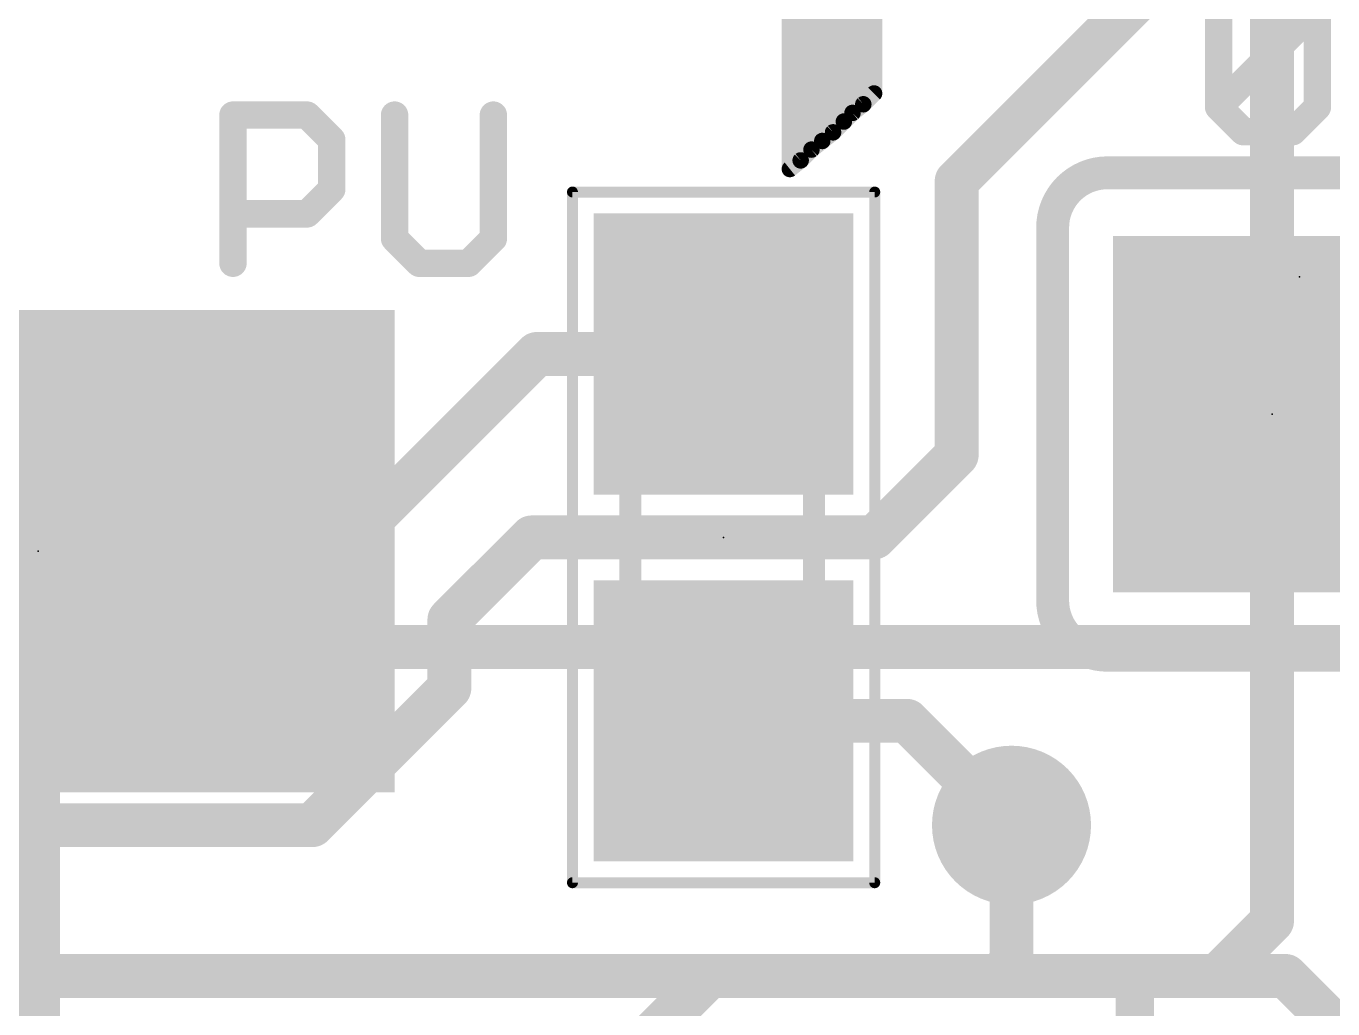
# Model space of a CAD drawing. Extents: x -36 to 72, y -21 to 37.
# Drawn here: x 12.64 to 18.7, y 14.39 to 18.94 of the extents above; entities that cross this region are included whole.
import ezdxf

# ---------------------------------------------------------------- set-up
doc = ezdxf.new("R2010")
doc.units = 0
for name, color, linetype in [('1', 12, 'CONTINUOUS'), ('16', 132, 'CONTINUOUS'), ('18', 110, 'CONTINUOUS'), ('21', 41, 'CONTINUOUS'), ('22', 40, 'CONTINUOUS'), ('23', 53, 'CONTINUOUS'), ('24', 53, 'CONTINUOUS'), ('29', 253, 'CONTINUOUS'), ('31', 253, 'CONTINUOUS'), ('39', 12, 'CONTINUOUS'), ('51', 53, 'CONTINUOUS')]:
    doc.layers.add(name, color=color, linetype=linetype)

# ---------------------------------------------------------------- blocks, each defined once
blk = doc.blocks.new('RECT')
blk.add_solid([(-0.5, -0.5), (0.5, -0.5), (-0.5, 0.5), (0.5, 0.5)])
blk = doc.blocks.new('ROUNDV')
at = {"const_width": 0.5}
blk.add_lwpolyline([(0, -0.25, 1), (0, 0.25, 1), (0, -0.25)], format="xyb", dxfattribs=at)

msp = doc.modelspace()

# ---------------------------------------------------------------- linework, layer by layer
at = {"layer": '1'}
for points, const_width in [([(16.9545, 18.2245), (17.78, 19.05)], 0.2032), ([(18.415, 17.5514), (18.415, 19.05)], 0.2032), ([(16.9545, 16.9545), (16.9545, 18.2245)], 0.2032), ([(14.097, 16.51), (15.0105, 17.4235)], 0.2032), ([(15.0105, 17.4235), (15.875, 17.4235)], 0.2032), ([(16.5735, 16.5735), (16.9545, 16.9545)], 0.2032), ([(18.415, 14.7955), (18.415, 16.7386)], 0.2032), ([(14.605, 16.1925), (14.986, 16.5735)], 0.2032), ([(14.986, 16.5735), (16.5735, 16.5735)], 0.2032), ([(12.7, 15.24), (12.7, 16.51)], 0.1778), ([(13.5128, 16.51), (14.097, 16.51)], 0.2032), ([(14.605, 15.875), (14.605, 16.1925)], 0.2032), ([(13.97, 15.24), (14.605, 15.875)], 0.2032), ([(16.725, 15.7235), (15.875, 15.7235)], 0.2032), ([(17.2085, 15.24), (16.725, 15.7235)], 0.2032), ([(10.16, 15.24), (12.7, 15.24)], 0.2032), ([(12.7, 15.24), (13.97, 15.24)], 0.2032), ([(18.161, 14.5415), (18.415, 14.7955)], 0.2032), ([(9.8425, 14.5415), (17.78, 14.5415)], 0.2032), ([(17.78, 14.5415), (18.161, 14.5415)], 0.2032), ([(17.78, 14.5415), (17.78, 13.55)], 0.1778)]:
    msp.add_lwpolyline(points, dxfattribs=dict(at, const_width=const_width))
for points, const_width in [([(17.0053, 18.2245, 1), (16.9037, 18.2245)], 0.1016), ([(16.9186, 18.2604, 1), (16.9904, 18.1886)], 0.1016), ([(18.3642, 17.5514, 1), (18.4658, 17.5514)], 0.1016), ([(15.0105, 17.4743, 1), (15.0105, 17.3727)], 0.1016), ([(15.0464, 17.3876, 1), (14.9746, 17.4594)], 0.1016), ([(15.875, 17.3727, 1), (15.875, 17.4743)], 0.1016), ([(16.9904, 16.9186, 1), (16.9186, 16.9904)], 0.1016), ([(16.9037, 16.9545, 1), (17.0053, 16.9545)], 0.1016), ([(18.4658, 16.7386, 1), (18.3642, 16.7386)], 0.1016), ([(14.986, 16.6243, 1), (14.986, 16.5227)], 0.1016), ([(15.0219, 16.5376, 1), (14.9501, 16.6094)], 0.1016), ([(16.5376, 16.6094, 1), (16.6094, 16.5376)], 0.1016), ([(16.5735, 16.5227, 1), (16.5735, 16.6243)], 0.1016), ([(12.7445, 16.51, 1), (12.6556, 16.51)], 0.0889), ([(13.5128, 16.5608, 1), (13.5128, 16.4592)], 0.1016), ([(14.0611, 16.5459, 1), (14.1329, 16.4741)], 0.1016), ([(14.097, 16.4592, 1), (14.097, 16.5608)], 0.1016), ([(14.6558, 16.1925, 1), (14.5542, 16.1925)], 0.1016), ([(14.5691, 16.2284, 1), (14.6409, 16.1566)], 0.1016), ([(14.5542, 15.875, 1), (14.6558, 15.875)], 0.1016), ([(14.6409, 15.8391, 1), (14.5691, 15.9109)], 0.1016), ([(15.875, 15.7743, 1), (15.875, 15.6727)], 0.1016), ([(16.7609, 15.7594, 1), (16.6891, 15.6876)], 0.1016), ([(16.725, 15.6727, 1), (16.725, 15.7743)], 0.1016), ([(12.7, 15.2908, 1), (12.7, 15.1892)], 0.1016), ([(12.7, 15.1892, 1), (12.7, 15.2908)], 0.1016), ([(13.9341, 15.2759, 1), (14.0059, 15.2041)], 0.1016), ([(13.97, 15.1892, 1), (13.97, 15.2908)], 0.1016), ([(17.1726, 15.2041, 1), (17.2444, 15.2759)], 0.1016), ([(12.6556, 15.24, 1), (12.7445, 15.24)], 0.0889), ([(18.4509, 14.7596, 1), (18.3791, 14.8314)], 0.1016), ([(18.3642, 14.7955, 1), (18.4658, 14.7955)], 0.1016), ([(17.78, 14.5923, 1), (17.78, 14.4907)], 0.1016), ([(17.8245, 14.5415, 1), (17.7355, 14.5415)], 0.0889), ([(17.78, 14.4907, 1), (17.78, 14.5923)], 0.1016), ([(18.1251, 14.5774, 1), (18.1969, 14.5056)], 0.1016), ([(18.161, 14.4907, 1), (18.161, 14.5923)], 0.1016)]:
    msp.add_lwpolyline(points, format="xyb", dxfattribs=dict(at, const_width=const_width))
at = {"layer": '16', "const_width": 0.2032}
for points in [[(12.7, 16.0655), (9.4615, 16.0655)], [(12.7, 11.049), (12.7, 16.0655)], [(12.7, 16.0655), (20.7645, 16.0655)], [(17.2085, 14.605), (17.2085, 15.24)], [(17.145, 14.5415), (17.2085, 14.605)], [(15.24, 13.97), (15.8115, 14.5415)], [(15.8115, 14.5415), (17.145, 14.5415)], [(17.145, 14.5415), (18.4785, 14.5415)], [(18.4785, 14.5415), (19.05, 13.97)]]:
    msp.add_lwpolyline(points, dxfattribs=at)
at = {"layer": '16', "const_width": 0.1016}
for points in [[(12.7508, 16.0655, 1), (12.6492, 16.0655)], [(12.7, 16.1163, 1), (12.7, 16.0147)], [(12.7, 16.0147, 1), (12.7, 16.1163)], [(17.2593, 15.24, 1), (17.1577, 15.24)], [(17.1577, 14.605, 1), (17.2593, 14.605)], [(17.2444, 14.5691, 1), (17.1726, 14.6409)], [(15.8115, 14.5923, 1), (15.8115, 14.4907)], [(15.8474, 14.5056, 1), (15.7756, 14.5774)], [(17.145, 14.5923, 1), (17.145, 14.4907)], [(17.1091, 14.5774, 1), (17.1809, 14.5056)], [(17.145, 14.4907, 1), (17.145, 14.5923)], [(18.5144, 14.5774, 1), (18.4426, 14.5056)], [(18.4785, 14.4907, 1), (18.4785, 14.5923)]]:
    msp.add_lwpolyline(points, format="xyb", dxfattribs=at)
at = {"layer": '21'}
for points, const_width in [([(18.1678, 18.5675), (18.1678, 19.0251)], 0.127), ([(18.1678, 18.5675), (18.6254, 19.0251)], 0.127), ([(18.6254, 19.0251), (18.6254, 18.5675)], 0.127), ([(13.6027, 17.8435), (13.6027, 18.5299)], 0.127), ([(13.6027, 18.5299), (13.9459, 18.5299)], 0.127), ([(13.9459, 18.5299), (14.0603, 18.4155)], 0.127), ([(14.3511, 18.5299), (14.3511, 17.9579)], 0.127), ([(14.8087, 17.9579), (14.8087, 18.5299)], 0.127), ([(18.2822, 18.4531), (18.1678, 18.5675)], 0.127), ([(18.6254, 18.5675), (18.511, 18.4531)], 0.127), ([(14.0603, 18.4155), (14.0603, 18.1867)], 0.127), ([(18.511, 18.4531), (18.2822, 18.4531)], 0.127), ([(19.177, 18.2626), (17.653, 18.2626)], 0.1524), ([(14.0603, 18.1867), (13.9459, 18.0723)], 0.127), ([(13.9459, 18.0723), (13.6027, 18.0723)], 0.127), ([(17.399, 16.2814), (17.399, 18.0086)], 0.1524), ([(14.3511, 17.9579), (14.4655, 17.8435)], 0.127), ([(14.6943, 17.8435), (14.8087, 17.9579)], 0.127), ([(14.4655, 17.8435), (14.6943, 17.8435)], 0.127), ([(11.43, 17.526), (13.97, 17.526)], 0.1524), ([(14.224, 15.748), (14.224, 17.272)], 0.1524), ([(19.177, 16.0274), (17.653, 16.0274)], 0.1524), ([(13.97, 15.494), (11.43, 15.494)], 0.1524)]:
    msp.add_lwpolyline(points, dxfattribs=dict(at, const_width=const_width))
for points, const_width in [([(13.6344, 18.5299, 1), (13.5709, 18.5299)], 0.0635), ([(13.6027, 18.5616, 1), (13.6027, 18.4981)], 0.0635), ([(13.9683, 18.5523, 1), (13.9234, 18.5074)], 0.0635), ([(13.9459, 18.4981, 1), (13.9459, 18.5616)], 0.0635), ([(14.3829, 18.5299, 1), (14.3194, 18.5299)], 0.0635), ([(14.8404, 18.5299, 1), (14.7769, 18.5299)], 0.0635), ([(18.136, 18.5675, 1), (18.1995, 18.5675)], 0.0635), ([(18.1902, 18.5899, 1), (18.1453, 18.545)], 0.0635), ([(18.1453, 18.5899, 1), (18.1902, 18.545)], 0.0635), ([(18.5936, 18.5675, 1), (18.6571, 18.5675)], 0.0635), ([(18.6478, 18.545, 1), (18.6029, 18.5899)], 0.0635), ([(14.092, 18.4155, 1), (14.0285, 18.4155)], 0.0635), ([(14.0378, 18.393, 1), (14.0827, 18.4379)], 0.0635), ([(18.2822, 18.4848, 1), (18.2822, 18.4214)], 0.0635), ([(18.2597, 18.4306, 1), (18.3046, 18.4756)], 0.0635), ([(18.4885, 18.4756, 1), (18.5334, 18.4306)], 0.0635), ([(18.511, 18.4214, 1), (18.511, 18.4848)], 0.0635), ([(17.653, 18.2626, 0.4142), (17.399, 18.0086)], 0.1524), ([(17.653, 18.3007, 1), (17.653, 18.2245)], 0.0762), ([(17.653, 18.2245, 1), (17.653, 18.3007)], 0.0762), ([(14.0285, 18.1867, 1), (14.092, 18.1867)], 0.0635), ([(14.0827, 18.1642, 1), (14.0378, 18.2091)], 0.0635), ([(13.6027, 18.104, 1), (13.6027, 18.0405)], 0.0635), ([(13.9234, 18.0947, 1), (13.9683, 18.0498)], 0.0635), ([(13.9459, 18.0405, 1), (13.9459, 18.104)], 0.0635), ([(17.4371, 18.0086, 1), (17.3609, 18.0086)], 0.0762), ([(17.3609, 18.0086, 1), (17.4371, 18.0086)], 0.0762), ([(14.3736, 17.9803, 1), (14.3287, 17.9354)], 0.0635), ([(14.3194, 17.9579, 1), (14.3829, 17.9579)], 0.0635), ([(14.7769, 17.9579, 1), (14.8404, 17.9579)], 0.0635), ([(14.8311, 17.9354, 1), (14.7862, 17.9803)], 0.0635), ([(13.5709, 17.8435, 1), (13.6344, 17.8435)], 0.0635), ([(14.4655, 17.8753, 1), (14.4655, 17.8118)], 0.0635), ([(14.4431, 17.821, 1), (14.488, 17.866)], 0.0635), ([(14.6718, 17.866, 1), (14.7167, 17.821)], 0.0635), ([(14.6943, 17.8118, 1), (14.6943, 17.8753)], 0.0635), ([(14.224, 17.272, 0.4142), (13.97, 17.526)], 0.1524), ([(13.97, 17.5641, 1), (13.97, 17.4879)], 0.0762), ([(13.97, 17.4879, 1), (13.97, 17.5641)], 0.0762), ([(14.2621, 17.272, 1), (14.1859, 17.272)], 0.0762), ([(14.1859, 17.272, 1), (14.2621, 17.272)], 0.0762), ([(17.399, 16.2814, 0.4142), (17.653, 16.0274)], 0.1524), ([(17.4371, 16.2814, 1), (17.3609, 16.2814)], 0.0762), ([(17.3609, 16.2814, 1), (17.4371, 16.2814)], 0.0762), ([(17.653, 16.0655, 1), (17.653, 15.9893)], 0.0762), ([(17.653, 15.9893, 1), (17.653, 16.0655)], 0.0762), ([(13.97, 15.494, 0.4142), (14.224, 15.748)], 0.1524), ([(14.2621, 15.748, 1), (14.1859, 15.748)], 0.0762), ([(14.1859, 15.748, 1), (14.2621, 15.748)], 0.0762), ([(13.97, 15.5321, 1), (13.97, 15.4559)], 0.0762), ([(13.97, 15.4559, 1), (13.97, 15.5321)], 0.0762)]:
    msp.add_lwpolyline(points, format="xyb", dxfattribs=dict(at, const_width=const_width))
at = {"layer": '22', "const_width": 0.0762}
for points in [[(16.572, 18.63), (16.572, 20.47)], [(16.182, 19.3), (16.182, 18.28)], [(16.182, 18.9738), (16.572, 18.9738)], [(16.182, 18.8976), (16.572, 18.8976)], [(16.182, 18.8214), (16.572, 18.8214)], [(16.182, 18.7452), (16.572, 18.7452)], [(16.182, 18.669), (16.572, 18.669)], [(16.522, 18.58), (16.572, 18.63)], [(16.182, 18.5928), (16.5348, 18.5928)], [(16.472, 18.54), (16.522, 18.58)], [(16.182, 18.5166), (16.4486, 18.5166)], [(16.382, 18.45), (16.432, 18.5)], [(16.432, 18.5), (16.472, 18.54)], [(16.182, 18.4404), (16.37, 18.4404)], [(16.332, 18.41), (16.382, 18.45)], [(16.182, 18.3642), (16.2762, 18.3642)], [(16.232, 18.32), (16.282, 18.37)], [(16.282, 18.37), (16.332, 18.41)], [(16.182, 18.28), (16.232, 18.32)], [(16.182, 18.288), (16.192, 18.288)]]:
    msp.add_lwpolyline(points, dxfattribs=at)
at = {"layer": '22', "const_width": 0.0381}
for points in [[(16.182, 18.9929, 1), (16.182, 18.9548)], [(16.572, 18.9548, 1), (16.572, 18.9929)], [(16.182, 18.9167, 1), (16.182, 18.8786)], [(16.572, 18.8786, 1), (16.572, 18.9167)], [(16.182, 18.8405, 1), (16.182, 18.8024)], [(16.572, 18.8024, 1), (16.572, 18.8405)], [(16.182, 18.7643, 1), (16.182, 18.7262)], [(16.572, 18.7262, 1), (16.572, 18.7643)], [(16.182, 18.6881, 1), (16.182, 18.65)], [(16.572, 18.65, 1), (16.572, 18.6881)], [(16.5529, 18.63, 1), (16.591, 18.63)], [(16.5855, 18.6165, 1), (16.5585, 18.6435)], [(16.182, 18.6119, 1), (16.182, 18.5738)], [(16.5085, 18.5935, 1), (16.5355, 18.5665)], [(16.5339, 18.5651, 1), (16.5101, 18.5949)], [(16.5348, 18.5738, 1), (16.5348, 18.6119)], [(16.182, 18.5357, 1), (16.182, 18.4976)], [(16.4185, 18.5135, 1), (16.4455, 18.4865)], [(16.4455, 18.4865, 1), (16.4185, 18.5135)], [(16.4486, 18.4976, 1), (16.4486, 18.5357)], [(16.4601, 18.5549, 1), (16.4839, 18.5251)], [(16.4855, 18.5265, 1), (16.4585, 18.5535)], [(16.182, 18.4595, 1), (16.182, 18.4214)], [(16.3685, 18.4635, 1), (16.3955, 18.4365)], [(16.37, 18.4214, 1), (16.37, 18.4595)], [(16.3939, 18.4351, 1), (16.3701, 18.4649)], [(16.182, 18.3833, 1), (16.182, 18.3452)], [(16.2701, 18.3849, 1), (16.2939, 18.3551)], [(16.2955, 18.3565, 1), (16.2685, 18.3835)], [(16.2762, 18.3452, 1), (16.2762, 18.3833)], [(16.3201, 18.4249, 1), (16.3439, 18.3951)], [(16.3439, 18.3951, 1), (16.3201, 18.4249)], [(16.2185, 18.3335, 1), (16.2455, 18.3065)], [(16.2439, 18.3051, 1), (16.2201, 18.3349)], [(16.182, 18.3071, 1), (16.182, 18.269)], [(16.1701, 18.2949, 1), (16.1939, 18.2651)], [(16.163, 18.28, 1), (16.2011, 18.28)], [(16.192, 18.269, 1), (16.192, 18.3071)]]:
    msp.add_lwpolyline(points, format="xyb", dxfattribs=at)
at = {"layer": '23'}
for p in [(18.415, 17.145), (15.875, 16.5735), (12.7, 16.51)]:
    msp.add_point(p, dxfattribs=at)
at = {"layer": '24'}
msp.add_point((18.542, 17.78), dxfattribs=at)
at = {"layer": '39', "const_width": 0.0508}
for points in [[(15.175, 14.9735), (15.175, 18.1735)], [(15.175, 18.1735), (16.575, 18.1735)], [(16.575, 18.1735), (16.575, 14.9735)], [(16.575, 14.9735), (15.175, 14.9735)]]:
    msp.add_lwpolyline(points, dxfattribs=at)
at = {"layer": '39', "const_width": 0.0254}
for points in [[(15.1877, 18.1735, 1), (15.1623, 18.1735)], [(15.175, 18.1862, 1), (15.175, 18.1608)], [(16.5877, 18.1735, 1), (16.5623, 18.1735)], [(16.575, 18.1608, 1), (16.575, 18.1862)], [(15.175, 14.9862, 1), (15.175, 14.9608)], [(15.1623, 14.9735, 1), (15.1877, 14.9735)], [(16.5623, 14.9735, 1), (16.5877, 14.9735)], [(16.575, 14.9608, 1), (16.575, 14.9862)]]:
    msp.add_lwpolyline(points, format="xyb", dxfattribs=at)
at = {"layer": '51', "const_width": 0.1016}
for points in [[(15.443, 16.2175), (15.443, 16.9295)], [(16.294, 16.2175), (16.294, 16.9295)]]:
    msp.add_lwpolyline(points, dxfattribs=at)
at = {"layer": '51', "const_width": 0.0508}
for points in [[(15.4684, 16.9295, 1), (15.4176, 16.9295)], [(16.3194, 16.9295, 1), (16.2686, 16.9295)], [(15.4176, 16.2175, 1), (15.4684, 16.2175)], [(16.2686, 16.2175, 1), (16.3194, 16.2175)]]:
    msp.add_lwpolyline(points, format="xyb", dxfattribs=at)

# ---------------------------------------------------------------- block references
at = {"layer": '1', "xscale": 1.1, "rotation": 90}
for p in [(15.875, 17.4235), (15.875, 15.7235)]:
    msp.add_blockref('RECT', p, dxfattribs=at)
at = {"layer": '1', "xscale": 0.635, "yscale": 1.27, "rotation": 90}
for p in [(18.415, 17.5514), (18.415, 16.7386)]:
    msp.add_blockref('RECT', p, dxfattribs=at)
at = {"layer": '1', "xscale": 0.635, "yscale": 1.27}
for p in [(12.7, 16.51), (13.5128, 16.51)]:
    msp.add_blockref('RECT', p, dxfattribs=at)
at = {"layer": '18', "xscale": 0.7366, "yscale": 0.7366}
msp.add_blockref('ROUNDV', (17.2085, 15.24), dxfattribs=at)
msp.add_blockref('ROUNDV', (17.2085, 15.24), dxfattribs=at)
at = {"layer": '29', "rotation": 90}
for p, xscale, yscale in [((15.875, 17.4235), 1.3032, 1.2032), ((18.415, 17.5514), 0.8382, 1.4732), ((18.415, 16.7386), 0.8382, 1.4732), ((15.875, 15.7235), 1.3032, 1.2032)]:
    msp.add_blockref('RECT', p, dxfattribs=dict(at, xscale=xscale, yscale=yscale))
at = {"layer": '29', "xscale": 0.8382, "yscale": 1.4732}
for p in [(12.7, 16.51), (13.5128, 16.51)]:
    msp.add_blockref('RECT', p, dxfattribs=at)
at = {"layer": '31', "xscale": 1.1, "rotation": 90}
for p in [(15.875, 17.4235), (15.875, 15.7235)]:
    msp.add_blockref('RECT', p, dxfattribs=at)
at = {"layer": '31', "xscale": 3.302, "yscale": 2.2352}
msp.add_blockref('RECT', (12.7, 16.51), dxfattribs=at)
at = {"layer": '51', "xscale": 0.5001, "yscale": 0.95, "rotation": 90}
for p in [(15.8699, 17.1538), (15.8699, 15.9854)]:
    msp.add_blockref('RECT', p, dxfattribs=at)

doc.saveas('drawing.dxf')
